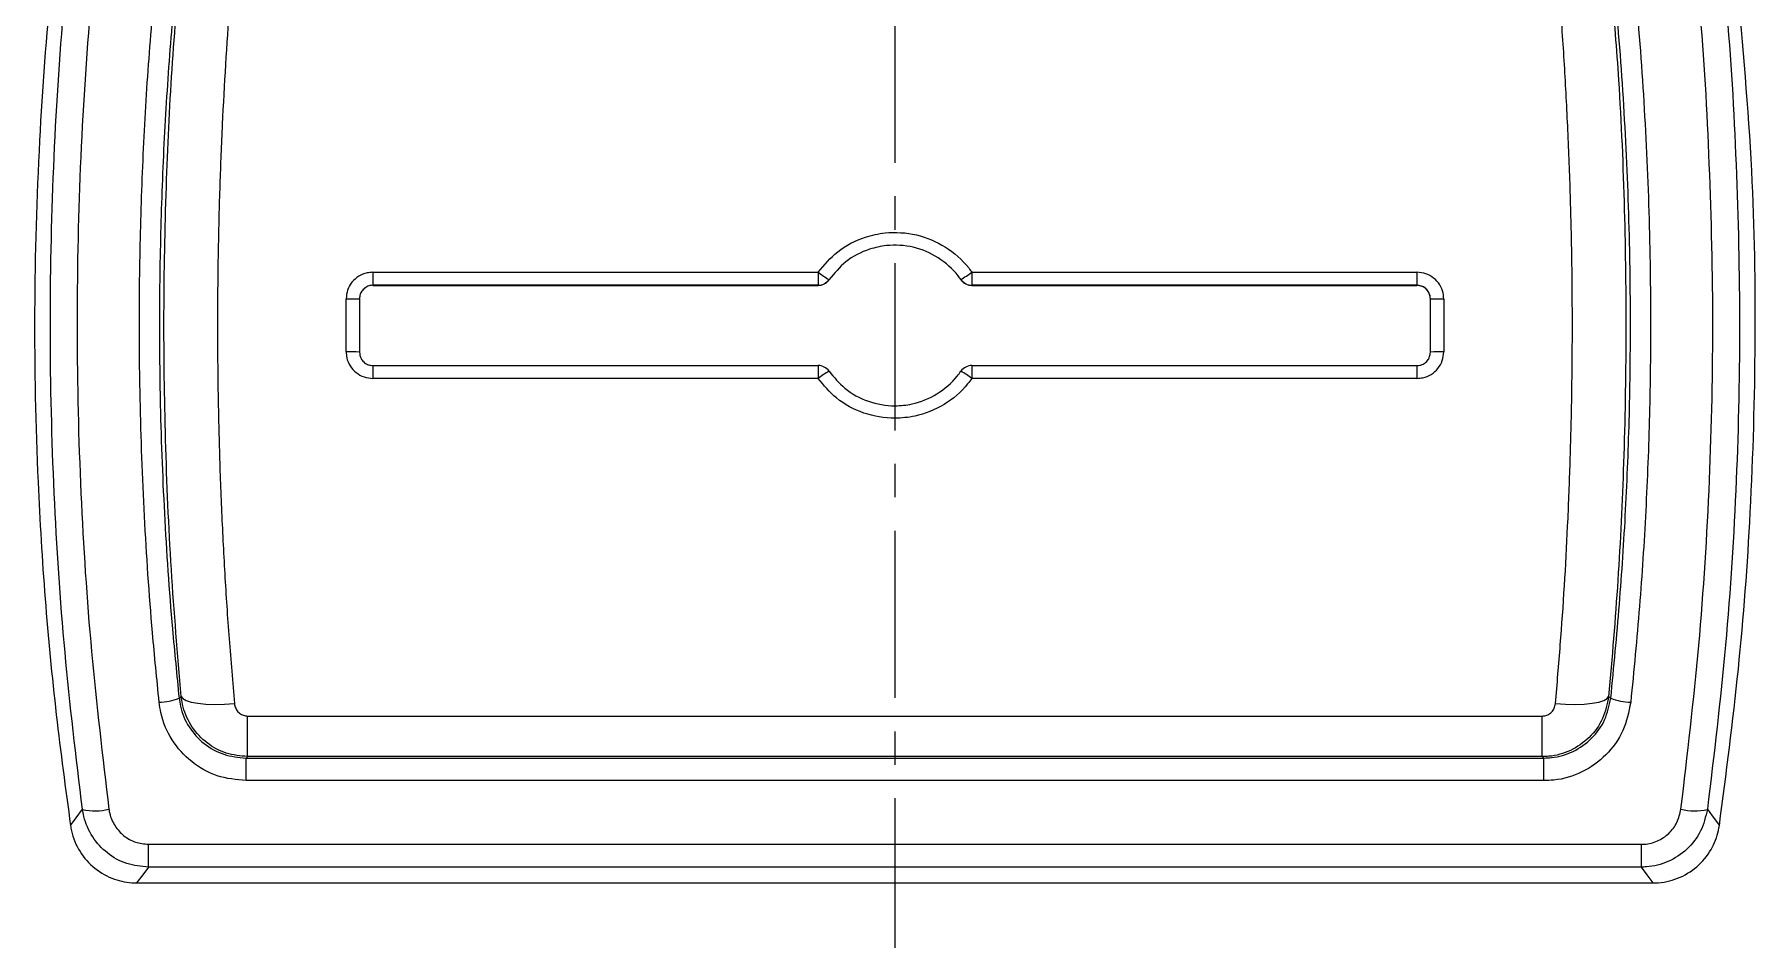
# Model space of a CAD drawing. Extents: x 0 to 1354, y 0 to 992.
# Drawn here: x 365.3 to 493.9, y 691.4 to 759.1 of the extents above; entities that cross this region are included whole.
import ezdxf

# ---------------------------------------------------------------- set-up
doc = ezdxf.new("R2010")
doc.units = 0
doc.header["$LTSCALE"] = 10
doc.header["$MEASUREMENT"] = 0
doc.linetypes.add('CENTER', pattern=[2, 1.25, -0.25, 0.25, -0.25])
doc.layers.get('0').update_dxf_attribs({"linetype": 'CONTINUOUS'})

msp = doc.modelspace()

# ---------------------------------------------------------------- linework, layer by layer
at = {"color": 1, "linetype": 'CENTER', "lineweight": 0}
msp.add_line((429.59, 881.96), (429.59, 161.37), dxfattribs=at)
at = {"color": 7, "linetype": 'Continuous', "lineweight": 15}
for p, q in [((390.59, 741.28), (423.85, 741.28)), ((390.59, 741.28), (390.59, 740.31)), ((423.85, 741.28), (423.85, 740.31)), ((424.67, 740.73), (424.67, 740.73)), ((434.51, 740.73), (434.51, 740.73)), ((435.34, 741.28), (468.59, 741.28)), ((435.34, 741.28), (435.34, 740.31)), ((468.59, 741.28), (468.59, 740.31)), ((423.85, 740.31), (390.59, 740.31)), ((390.59, 740.31), (390.59, 740.3)), ((390.59, 740.3), (423.85, 740.3)), ((423.85, 740.3), (423.85, 740.31)), ((468.59, 740.31), (435.34, 740.31)), ((435.34, 740.31), (435.34, 740.3)), ((435.34, 740.3), (468.59, 740.3)), ((468.59, 740.3), (468.59, 740.31)), ((388.59, 735.33), (388.59, 739.3)), ((389.59, 739.31), (389.59, 735.31)), ((469.59, 735.31), (469.59, 739.31)), ((470.59, 739.3), (470.59, 735.33)), ((390.59, 734.31), (390.59, 733.35)), ((390.59, 734.31), (423.85, 734.31)), ((423.85, 734.31), (423.85, 733.35)), ((435.34, 734.31), (435.34, 733.35)), ((435.34, 734.31), (468.59, 734.31)), ((468.59, 734.31), (468.59, 733.35)), ((423.85, 733.35), (390.59, 733.35)), ((468.59, 733.35), (435.34, 733.35)), ((376.11, 709.44), (376.27, 709.58)), ((482.91, 709.58), (483.07, 709.44)), ((381.23, 705.08), (381.23, 708.1)), ((381.23, 708.1), (477.95, 708.1)), ((477.95, 705.08), (477.95, 708.1)), ((381.11, 703.28), (381.11, 704.97)), ((381.11, 704.97), (478.07, 704.97)), ((477.95, 705.08), (381.23, 705.08)), ((478.07, 703.28), (478.07, 704.97)), ((478.07, 703.28), (381.11, 703.28)), ((373.82, 698.52), (485.36, 698.52)), ((373.82, 696.82), (373.82, 698.52)), ((485.36, 696.82), (485.36, 698.52)), ((485.36, 696.82), (373.82, 696.82)), ((372.94, 695.64), (486.24, 695.64)), ((372.94, 695.63), (372.94, 695.64)), ((372.94, 695.63), (486.24, 695.63)), ((486.24, 695.63), (486.24, 695.64))]:
    msp.add_line(p, q, dxfattribs=at)
at = {"color": 7, "linetype": 'Continuous', "lineweight": 15, "flags": 128}
for points in [[(376.27, 709.58), (376.38, 709.41), (376.63, 709.27), (377.01, 709.15), (377.51, 709.06), (378.1, 709), (378.77, 708.98), (379.5, 708.99), (380.25, 709.04)], [(478.94, 709.04), (479.68, 708.99), (480.41, 708.98), (481.08, 709), (481.67, 709.06), (482.17, 709.15), (482.55, 709.27), (482.8, 709.41), (482.91, 709.58)], [(381.23, 705.08), (381.19, 705.04), (381.11, 704.97)], [(478.07, 704.97), (477.99, 705.04), (477.95, 705.08)], [(368, 699.92), (368.42, 700.49), (368.89, 701.14)], [(490.29, 701.14), (490.65, 700.64), (491.18, 699.92)], [(373.82, 696.82), (373.39, 696.24), (372.94, 695.64)], [(486.24, 695.64), (485.79, 696.24), (485.36, 696.82)]]:
    msp.add_lwpolyline(points, dxfattribs=at)
at = {"color": 7, "linetype": 'Continuous', "lineweight": 15}
for centre, radius, start, end in [((431.57, 751.95), 13.17, 234.0999, 238.396), ((423.85, 741.31), 1, 269.9997, 325.1486), ((423.85, 741.3), 1, 269.9997, 325.1486), ((427.61, 751.95), 13.17, 301.604, 305.9001), ((435.34, 741.31), 1, 214.8514, 270.0003), ((435.34, 741.3), 1, 214.8514, 270.0003), ((388.84, 774.28), 34.99, 269.5906, 271.2284), ((470.34, 774.28), 34.99, 268.7716, 270.4094), ((388.84, 725.15), 10.19, 85.7762, 91.4057), ((423.85, 733.31), 1, 34.8514, 90.0003), ((435.34, 733.31), 1, 89.9997, 145.1486), ((470.34, 725.15), 10.19, 88.5943, 94.2238), ((428.18, 727.55), 7.24, 119.0292, 126.7744), ((431, 727.55), 7.24, 53.2256, 60.9708), ((374.55, 713.22), 4.08, 270.9448, 292.4373), ((484.63, 713.22), 4.08, 247.5627, 269.0552), ((369.87, 705.32), 4.3, 256.8254, 283.4418), ((489.31, 705.32), 4.3, 256.5577, 283.174)]:
    msp.add_arc(centre, radius, start, end, dxfattribs=at)
for points, knots in [([(368, 774.55), (367.49, 770.66), (366.47, 762.88), (365.58, 750.8), (365.21, 738.36), (365.51, 724.03), (366.48, 711.2), (367.63, 702.67), (368, 699.92)], [0, 0, 0, 0, 0.157186, 0.314373, 0.484952, 0.655532, 0.888515, 1, 1, 1, 1]), ([(368.89, 701.14), (368.42, 705.04), (367.48, 712.87), (366.7, 724.82), (366.4, 736.92), (366.66, 749.17), (367.43, 761.46), (368.4, 769.59), (368.89, 773.67)], [0, 0, 0, 0, 0.162766, 0.326182, 0.492801, 0.660139, 0.829698, 1, 1, 1, 1]), ([(370.87, 773.7), (370.39, 769.64), (369.42, 761.5), (368.65, 749.22), (368.4, 736.95), (368.69, 724.86), (369.47, 712.89), (370.4, 705.07), (370.87, 701.14)], [0, 0, 0, 0, 0.169563, 0.339862, 0.50648, 0.673817, 0.83658, 1, 1, 1, 1]), ([(374.62, 709.14), (374.45, 710.87), (373.99, 715.49), (373.48, 723.05), (373.2, 730.65), (373.12, 737.73), (373.2, 744.27), (373.47, 751.44), (373.93, 758.6), (374.39, 763.35), (374.62, 765.73)], [0, 0, 0, 0, 0.0923, 0.246407, 0.40105, 0.494014, 0.620055, 0.746359, 0.873048, 1, 1, 1, 1]), ([(376.11, 765.39), (375.88, 763.06), (375.43, 758.39), (374.97, 751.32), (374.7, 744.22), (374.62, 737.75), (374.69, 730.75), (374.97, 723.25), (375.48, 715.76), (375.94, 711.17), (376.11, 709.44)], [0, 0, 0, 0, 0.126039, 0.25234, 0.379029, 0.505986, 0.59828, 0.752383, 0.907032, 1, 1, 1, 1]), ([(376.27, 709.58), (376, 712.73), (375.47, 719.06), (375.06, 728.64), (374.93, 738.2), (375.11, 747.46), (375.54, 756.49), (376.02, 762.27), (376.27, 765.17)], [0, 0, 0, 0, 0.172802, 0.3468212, 0.5148306, 0.6839806, 0.8415279, 1, 1, 1, 1]), ([(380.25, 765.65), (380.12, 764.18), (379.75, 759.78), (379.38, 753.83), (379.14, 747.74), (379.02, 743.03), (378.97, 738.22), (378.99, 733.39), (379.09, 728.53), (379.26, 723.65), (379.51, 718.75), (379.83, 713.87), (380.11, 710.65), (380.25, 709.04)], [0, 0, 0, 0, 0.07872, 0.2367104, 0.3160143, 0.3999358, 0.4840004, 0.5684996, 0.653145, 0.7394705, 0.8259507, 0.9128977, 1, 1, 1, 1]), ([(483.07, 709.44), (483.3, 711.78), (483.75, 716.46), (484.21, 723.53), (484.49, 730.64), (484.56, 737.12), (484.49, 744.11), (484.2, 751.61), (483.77, 758.13), (483.42, 761.75), (483.34, 762.51)], [0, 0, 0, 0, 0.13293, 0.266137, 0.399752, 0.53365, 0.63099, 0.793519, 0.956623, 1, 1, 1, 1]), ([(484.86, 762.58), (484.93, 761.9), (485.27, 758.33), (485.7, 751.83), (485.99, 744.23), (486.06, 737.16), (485.99, 730.62), (485.71, 723.45), (485.25, 716.28), (484.79, 711.52), (484.56, 709.14)], [0, 0, 0, 0, 0.038392, 0.201651, 0.365478, 0.463964, 0.59749, 0.731296, 0.865508, 1, 1, 1, 1]), ([(488.31, 701.14), (488.79, 705.21), (489.76, 713.37), (490.52, 725.66), (490.79, 737.94), (490.46, 750.01), (490.01, 758.31), (489.55, 762.49), (489.52, 762.77)], [0, 0, 0, 0, 0.19993, 0.400728, 0.597185, 0.794491, 0.986404, 1, 1, 1, 1]), ([(491.49, 762.85), (491.53, 762.56), (492, 758.34), (492.45, 750.03), (492.79, 737.94), (492.52, 725.68), (491.75, 713.38), (490.78, 705.22), (490.29, 701.14)], [0, 0, 0, 0, 0.014552, 0.206898, 0.403013, 0.599974, 0.79955, 1, 1, 1, 1]), ([(491.18, 699.92), (491.69, 703.81), (492.71, 711.59), (493.6, 723.67), (493.95, 736.1), (493.75, 749.31), (492.93, 758.23), (492.51, 762.89)], [0, 0, 0, 0, 0.186394, 0.372789, 0.575066, 0.777342, 1, 1, 1, 1]), ([(478.94, 709.04), (479.06, 710.5), (479.44, 714.88), (479.8, 720.82), (480.04, 726.9), (480.16, 731.6), (480.21, 736.41), (480.19, 741.23), (480.09, 746.1), (479.92, 750.99), (479.67, 755.9), (479.43, 759.68), (479.25, 761.82), (479.21, 762.34)], [0, 0, 0, 0, 0.0836721, 0.2516013, 0.335894, 0.4250948, 0.5144477, 0.6042626, 0.6942328, 0.7859888, 0.8779093, 0.9703259, 1, 1, 1, 1]), ([(483.12, 762.5), (483.31, 760.23), (483.76, 754.76), (484.12, 746.06), (484.25, 736.49), (484.07, 727.24), (483.65, 718.23), (483.16, 712.47), (482.91, 709.58)], [0, 0, 0, 0, 0.1306554, 0.313541, 0.4901107, 0.667879, 0.8334536, 1, 1, 1, 1]), ([(423.85, 741.28), (424.31, 741.83), (425.27, 742.97), (427.1, 743.9), (429.12, 744.33), (431.23, 744.2), (433.42, 743.28), (434.72, 742.13), (435.26, 741.39), (435.34, 741.28)], [0, 0, 0, 0, 0.158237, 0.33351, 0.445187, 0.620432, 0.795468, 0.970229, 1, 1, 1, 1]), ([(434.51, 740.73), (434.45, 740.83), (433.99, 741.46), (432.88, 742.46), (430.99, 743.26), (429.19, 743.37), (427.45, 742.99), (425.89, 742.19), (425.06, 741.2), (424.67, 740.73)], [0, 0, 0, 0, 0.029866, 0.204913, 0.379807, 0.554694, 0.666181, 0.841411, 1, 1, 1, 1]), ([(390.59, 741.28), (390.44, 741.27), (390.07, 741.25), (389.51, 741.01), (389, 740.56), (388.66, 739.97), (388.61, 739.52), (388.59, 739.3)], [0, 0, 0, 0, 0.141612, 0.35694, 0.571796, 0.786075, 1, 1, 1, 1]), ([(470.59, 739.3), (470.58, 739.44), (470.56, 739.81), (470.32, 740.37), (469.86, 740.88), (469.26, 741.22), (468.82, 741.26), (468.59, 741.28)], [0, 0, 0, 0, 0.14087, 0.354998, 0.569553, 0.784599, 1, 1, 1, 1]), ([(390.59, 740.31), (390.52, 740.3), (390.33, 740.29), (390.05, 740.17), (389.8, 739.94), (389.62, 739.64), (389.6, 739.42), (389.59, 739.31)], [0, 0, 0, 0, 0.14101, 0.355687, 0.570464, 0.785246, 1, 1, 1, 1]), ([(469.59, 739.31), (469.59, 739.38), (469.57, 739.56), (469.45, 739.85), (469.23, 740.1), (468.93, 740.27), (468.7, 740.29), (468.59, 740.31)], [0, 0, 0, 0, 0.14143, 0.356213, 0.570906, 0.785481, 1, 1, 1, 1]), ([(469.59, 739.3), (469.58, 739.41), (469.56, 739.63), (469.39, 739.93), (469.13, 740.16), (468.85, 740.28), (468.66, 740.29), (468.59, 740.3)], [0, 0, 0, 0, 0.214753, 0.429533, 0.64431, 0.858987, 1, 1, 1, 1]), ([(388.59, 735.33), (388.6, 735.18), (388.62, 734.81), (388.87, 734.26), (389.32, 733.75), (389.92, 733.41), (390.37, 733.37), (390.59, 733.35)], [0, 0, 0, 0, 0.14087, 0.354998, 0.569553, 0.784599, 1, 1, 1, 1]), ([(389.59, 735.31), (389.6, 735.23), (389.61, 735.05), (389.73, 734.76), (389.95, 734.51), (390.25, 734.34), (390.48, 734.32), (390.59, 734.31)], [0, 0, 0, 0, 0.1414297, 0.356213, 0.5709061, 0.7854805, 1, 1, 1, 1]), ([(468.59, 733.35), (468.74, 733.36), (469.11, 733.38), (469.67, 733.62), (470.18, 734.07), (470.52, 734.66), (470.57, 735.11), (470.59, 735.33)], [0, 0, 0, 0, 0.141612, 0.35694, 0.571796, 0.786075, 1, 1, 1, 1]), ([(468.59, 734.31), (468.66, 734.31), (468.85, 734.32), (469.13, 734.44), (469.39, 734.67), (469.56, 734.97), (469.58, 735.19), (469.59, 735.31)], [0, 0, 0, 0, 0.14101, 0.355687, 0.570464, 0.785246, 1, 1, 1, 1]), ([(435.34, 733.35), (435.23, 733.21), (434.67, 732.44), (433.32, 731.29), (431.37, 730.51), (429.31, 730.29), (427.24, 730.64), (425.21, 731.71), (424.28, 732.83), (423.85, 733.35)], [0, 0, 0, 0, 0.0384138, 0.2132667, 0.3886348, 0.5001457, 0.6753953, 0.8503515, 1, 1, 1, 1]), ([(424.67, 733.88), (425.04, 733.43), (425.84, 732.47), (427.57, 731.54), (429.35, 731.23), (431.12, 731.42), (432.79, 732.1), (433.94, 733.1), (434.43, 733.76), (434.51, 733.88)], [0, 0, 0, 0, 0.149991, 0.324926, 0.499852, 0.611142, 0.78635, 0.961466, 1, 1, 1, 1]), ([(381.11, 703.28), (380.38, 703.35), (378.91, 703.5), (376.97, 704.62), (375.49, 706.27), (374.8, 707.89), (374.66, 708.88), (374.62, 709.14)], [0, 0, 0, 0, 0.22822, 0.456689, 0.686533, 0.917789, 1, 1, 1, 1]), ([(376.11, 709.44), (376.14, 709.25), (376.25, 708.49), (376.78, 707.25), (377.92, 705.99), (379.42, 705.14), (380.54, 705.03), (381.11, 704.97)], [0, 0, 0, 0, 0.0819847, 0.3128686, 0.5427397, 0.7714829, 1, 1, 1, 1]), ([(381.23, 705.08), (380.69, 705.13), (379.61, 705.23), (378.15, 706.04), (377.02, 707.24), (376.43, 708.5), (376.31, 709.31), (376.27, 709.58)], [0, 0, 0, 0, 0.222018, 0.442875, 0.664008, 0.889785, 1, 1, 1, 1]), ([(380.25, 709.04), (380.25, 708.98), (380.28, 708.82), (380.39, 708.56), (380.61, 708.31), (380.91, 708.14), (381.12, 708.12), (381.23, 708.1)], [0, 0, 0, 0, 0.113962, 0.345138, 0.567057, 0.784235, 1, 1, 1, 1]), ([(482.91, 709.58), (482.8, 709.01), (482.57, 707.88), (481.52, 706.45), (480.11, 705.46), (478.83, 705.1), (478.11, 705.08), (477.95, 705.08)], [0, 0, 0, 0, 0.2342195, 0.4709874, 0.7047866, 0.9318711, 1, 1, 1, 1]), ([(477.95, 708.1), (477.98, 708.11), (478.13, 708.11), (478.38, 708.19), (478.66, 708.39), (478.87, 708.69), (478.91, 708.92), (478.94, 709.04)], [0, 0, 0, 0, 0.066153, 0.287342, 0.518793, 0.758536, 1, 1, 1, 1]), ([(478.07, 704.97), (478.26, 704.98), (479.02, 705), (480.31, 705.39), (481.7, 706.38), (482.72, 707.78), (482.95, 708.89), (483.07, 709.44)], [0, 0, 0, 0, 0.077361, 0.307353, 0.538284, 0.769165, 1, 1, 1, 1]), ([(484.56, 709.14), (484.41, 708.41), (484.11, 706.96), (482.79, 705.13), (480.98, 703.83), (479.3, 703.32), (478.32, 703.29), (478.07, 703.28)], [0, 0, 0, 0, 0.231352, 0.462336, 0.693051, 0.922727, 1, 1, 1, 1]), ([(373.82, 696.82), (373.27, 696.87), (372.17, 696.98), (370.7, 697.81), (369.58, 699.04), (369.05, 700.24), (368.92, 700.96), (368.89, 701.14)], [0, 0, 0, 0, 0.230595, 0.46091, 0.691415, 0.924939, 1, 1, 1, 1]), ([(370.87, 701.14), (370.89, 701.04), (370.96, 700.6), (371.28, 699.87), (371.95, 699.13), (372.83, 698.62), (373.49, 698.55), (373.82, 698.52)], [0, 0, 0, 0, 0.075886, 0.311225, 0.541999, 0.771179, 1, 1, 1, 1]), ([(485.36, 698.52), (485.44, 698.52), (485.84, 698.53), (486.58, 698.72), (487.44, 699.3), (488.08, 700.13), (488.23, 700.81), (488.31, 701.14)], [0, 0, 0, 0, 0.05209, 0.283023, 0.519082, 0.759353, 1, 1, 1, 1]), ([(490.29, 701.14), (490.15, 700.58), (489.89, 699.47), (488.82, 698.09), (487.39, 697.15), (486.16, 696.84), (485.49, 696.82), (485.36, 696.82)], [0, 0, 0, 0, 0.238397, 0.477924, 0.714844, 0.947516, 1, 1, 1, 1]), ([(368, 699.92), (368.02, 699.79), (368.14, 699.11), (368.63, 697.93), (369.76, 696.66), (371.2, 695.86), (372.32, 695.64), (372.88, 695.64), (372.94, 695.64)], [0, 0, 0, 0, 0.055, 0.290989, 0.527058, 0.763396, 0.975424, 1, 1, 1, 1]), ([(486.24, 695.64), (486.37, 695.64), (487.06, 695.66), (488.29, 695.98), (489.72, 696.91), (490.71, 698.23), (491.09, 699.31), (491.17, 699.86), (491.18, 699.92)], [0, 0, 0, 0, 0.054994, 0.290984, 0.527056, 0.763395, 0.975449, 1, 1, 1, 1])]:
    msp.add_open_spline(points, degree=3, knots=knots, dxfattribs=at)

doc.saveas('drawing.dxf')
